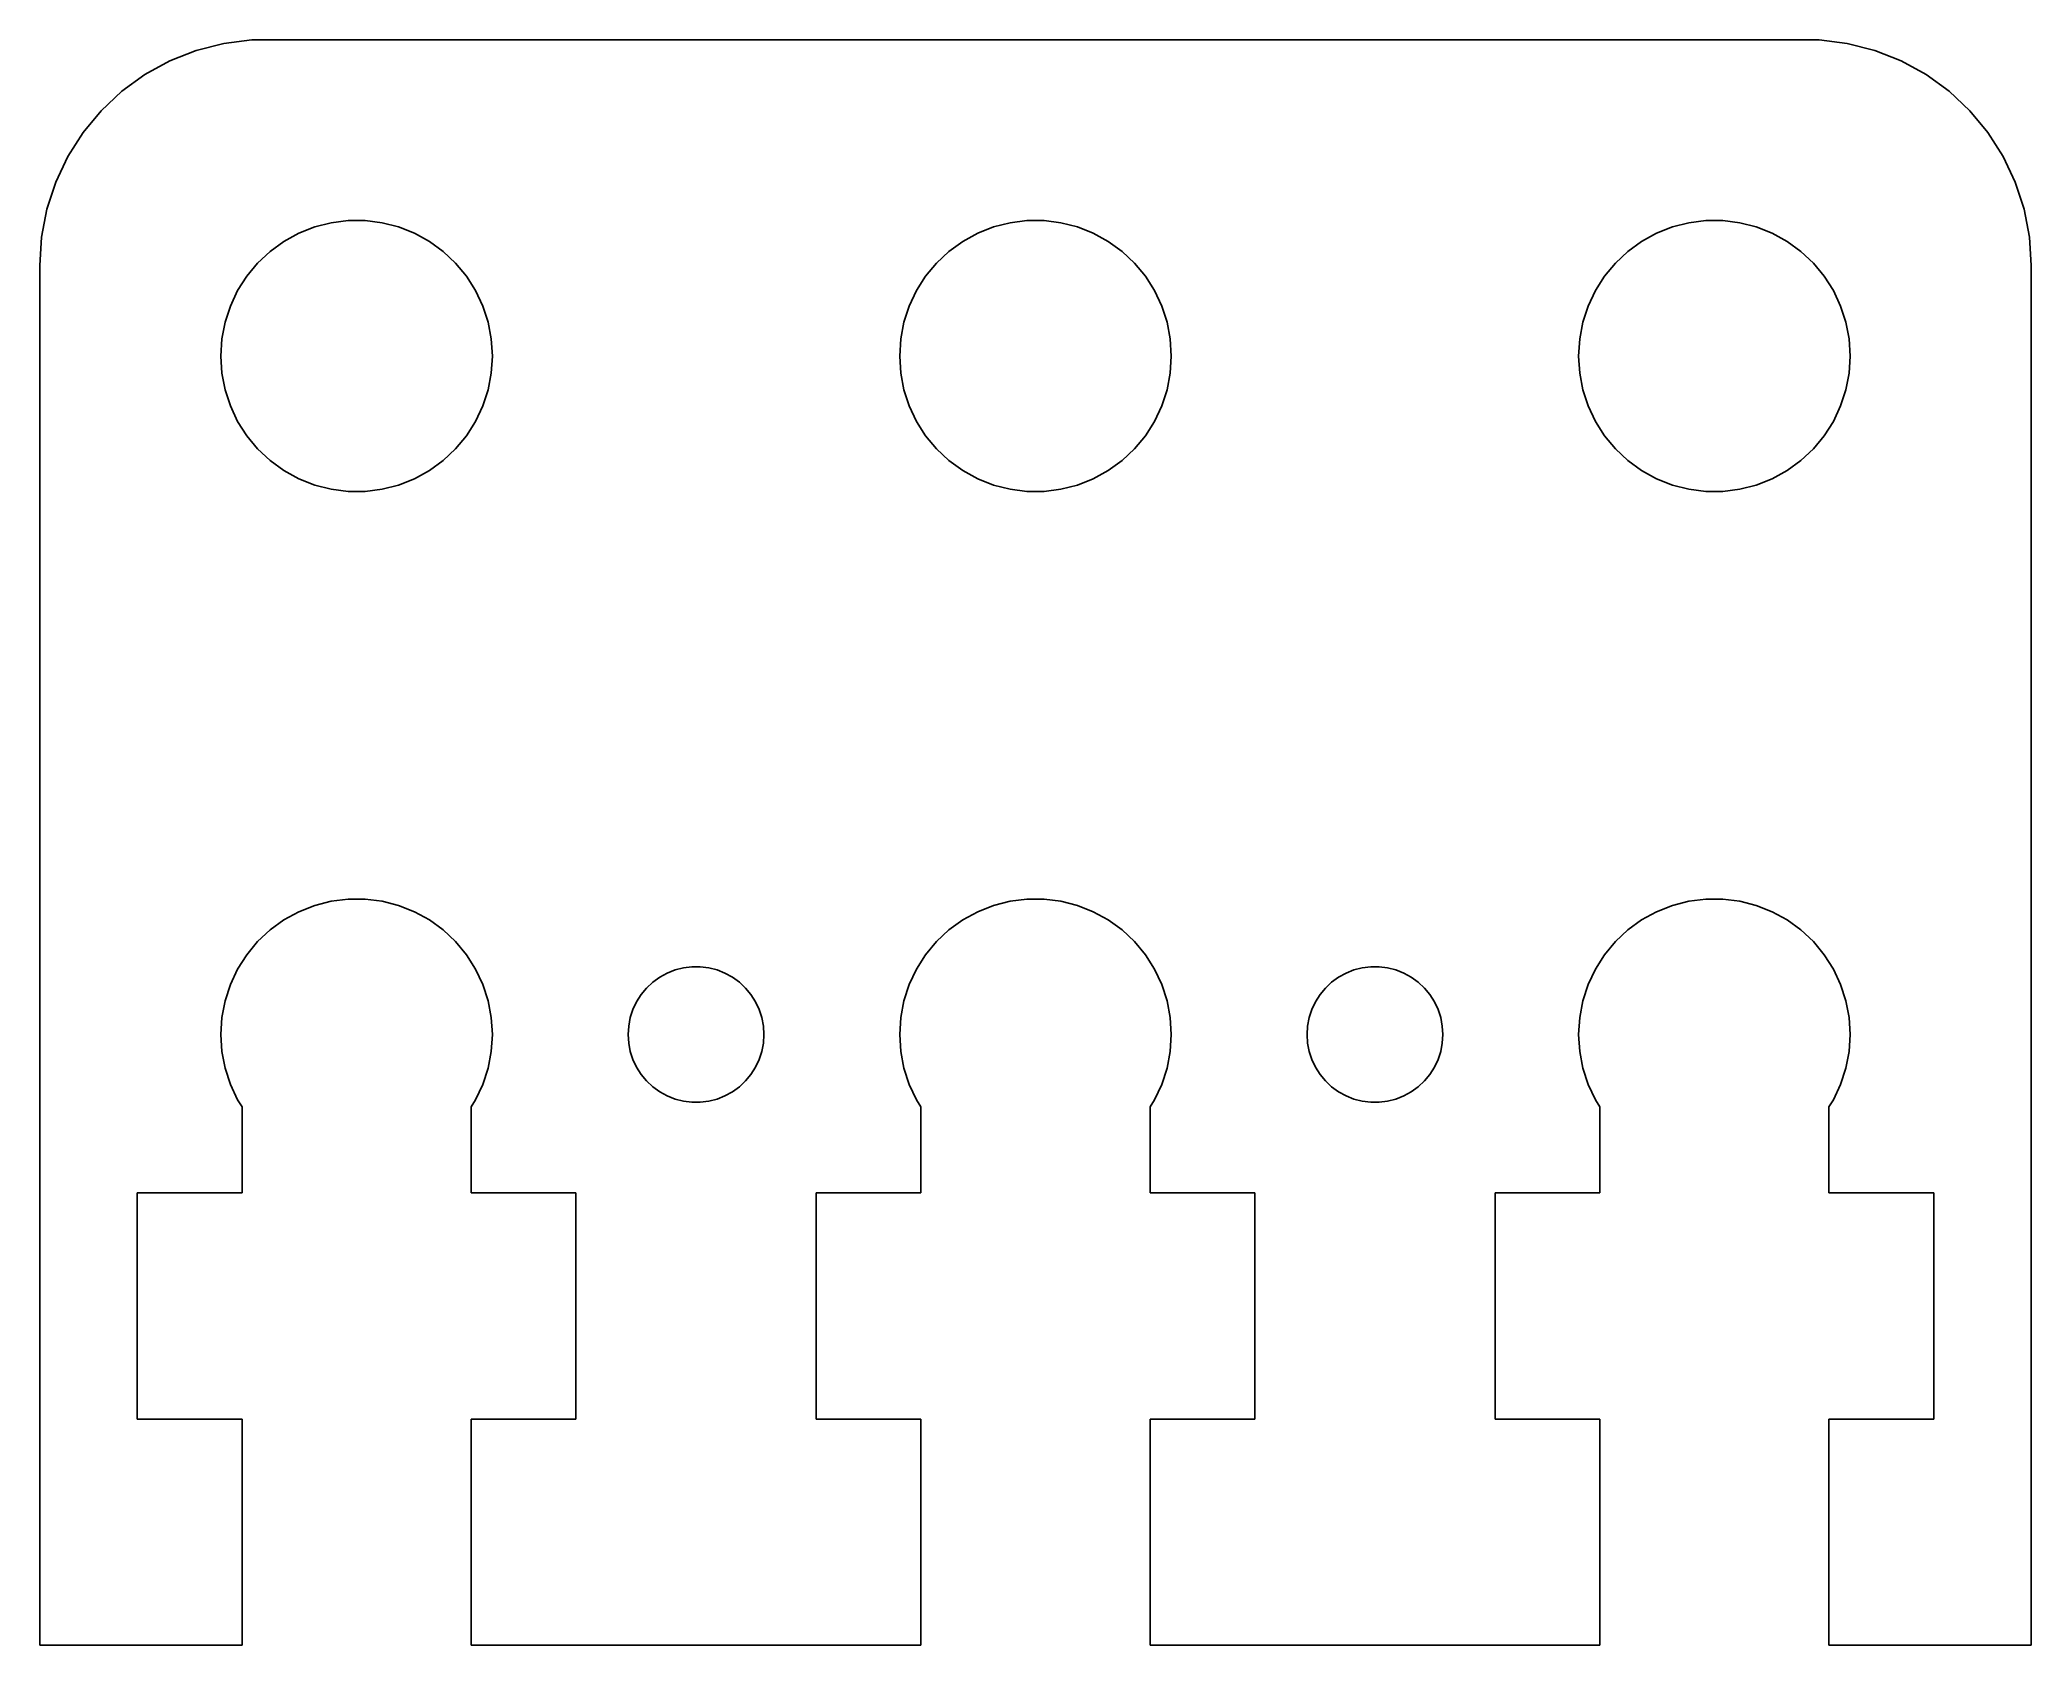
# Model space of a CAD drawing. Header units: metres. Extents: x -22 to 22, y 0 to 35.5.
import ezdxf

# ---------------------------------------------------------------- set-up
doc = ezdxf.new("R2010")
doc.units = ezdxf.units.M

msp = doc.modelspace()

# ---------------------------------------------------------------- linework, layer by layer
for p, q in [((-18.5451, 35.2553), (-19.1289, 35.0241)), ((-17.9369, 35.4114), (-18.5451, 35.2553)), ((-17.3139, 35.4901), (-17.9369, 35.4114)), ((17.3139, 35.4901), (-17.3139, 35.4901)), ((17.9369, 35.4114), (17.3139, 35.4901)), ((18.5451, 35.2553), (17.9369, 35.4114)), ((19.1289, 35.0241), (18.5451, 35.2553)), ((-19.1289, 35.0241), (-19.6791, 34.7216)), ((19.6791, 34.7216), (19.1289, 35.0241)), ((-20.1871, 34.3526), (-20.6448, 33.9227)), ((-19.6791, 34.7216), (-20.1871, 34.3526)), ((20.1871, 34.3526), (19.6791, 34.7216)), ((20.6448, 33.9227), (20.1871, 34.3526)), ((-20.6448, 33.9227), (-21.0451, 33.4389)), ((21.0451, 33.4389), (20.6448, 33.9227)), ((-21.0451, 33.4389), (-21.3815, 32.9088)), ((21.3815, 32.9088), (21.0451, 33.4389)), ((-21.3815, 32.9088), (-21.6489, 32.3406)), ((21.6489, 32.3406), (21.3815, 32.9088)), ((-21.6489, 32.3406), (-21.8429, 31.7434)), ((21.8429, 31.7434), (21.6489, 32.3406)), ((-21.8429, 31.7434), (-21.9606, 31.1267)), ((21.9606, 31.1267), (21.8429, 31.7434)), ((-16.2773, 31.2145), (-15.927, 31.3532)), ((-15.927, 31.3532), (-15.5621, 31.4469)), ((-15.5621, 31.4469), (-15.1884, 31.4941)), ((-15.1884, 31.4941), (-14.8116, 31.4941)), ((-14.8116, 31.4941), (-14.4379, 31.4469)), ((-14.4379, 31.4469), (-14.0729, 31.3532)), ((-14.0729, 31.3532), (-13.7227, 31.2145)), ((-1.27733, 31.2145), (-0.92705, 31.3532)), ((-0.92705, 31.3532), (-0.56213, 31.4469)), ((-0.56213, 31.4469), (-0.18837, 31.4941)), ((-0.18837, 31.4941), (0.18837, 31.4941)), ((0.18837, 31.4941), (0.56213, 31.4469)), ((0.56213, 31.4469), (0.92705, 31.3532)), ((0.92705, 31.3532), (1.27733, 31.2145)), ((13.7227, 31.2145), (14.0729, 31.3532)), ((14.0729, 31.3532), (14.4379, 31.4469)), ((14.4379, 31.4469), (14.8116, 31.4941)), ((14.8116, 31.4941), (15.1884, 31.4941)), ((15.1884, 31.4941), (15.5621, 31.4469)), ((15.5621, 31.4469), (15.927, 31.3532)), ((15.927, 31.3532), (16.2773, 31.2145)), ((-21.9606, 31.1267), (-22, 30.5)), ((-17.1869, 30.5536), (-16.9123, 30.8115)), ((-16.9123, 30.8115), (-16.6075, 31.033)), ((-16.6075, 31.033), (-16.2773, 31.2145)), ((-13.7227, 31.2145), (-13.3925, 31.033)), ((-13.3925, 31.033), (-13.0877, 30.8115)), ((-13.0877, 30.8115), (-12.8131, 30.5536)), ((-2.1869, 30.5536), (-1.91226, 30.8115)), ((-1.91226, 30.8115), (-1.60747, 31.033)), ((-1.60747, 31.033), (-1.27733, 31.2145)), ((1.27733, 31.2145), (1.60747, 31.033)), ((1.60747, 31.033), (1.91226, 30.8115)), ((1.91226, 30.8115), (2.1869, 30.5536)), ((12.8131, 30.5536), (13.0877, 30.8115)), ((13.0877, 30.8115), (13.3925, 31.033)), ((13.3925, 31.033), (13.7227, 31.2145)), ((16.2773, 31.2145), (16.6075, 31.033)), ((16.6075, 31.033), (16.9123, 30.8115)), ((16.9123, 30.8115), (17.1869, 30.5536)), ((22, 30.5), (21.9606, 31.1267)), ((-22, 30.5), (-22, 0)), ((-17.427, 30.2634), (-17.1869, 30.5536)), ((-12.8131, 30.5536), (-12.5729, 30.2634)), ((-2.42705, 30.2634), (-2.1869, 30.5536)), ((2.1869, 30.5536), (2.42705, 30.2634)), ((12.5729, 30.2634), (12.8131, 30.5536)), ((17.1869, 30.5536), (17.427, 30.2634)), ((22, 0), (22, 30.5)), ((-17.7893, 29.6044), (-17.6289, 29.9453)), ((-17.6289, 29.9453), (-17.427, 30.2634)), ((-12.5729, 30.2634), (-12.3711, 29.9453)), ((-12.3711, 29.9453), (-12.2107, 29.6044)), ((-2.78932, 29.6044), (-2.62891, 29.9453)), ((-2.62891, 29.9453), (-2.42705, 30.2634)), ((2.42705, 30.2634), (2.62891, 29.9453)), ((2.62891, 29.9453), (2.78932, 29.6044)), ((12.2107, 29.6044), (12.3711, 29.9453)), ((12.3711, 29.9453), (12.5729, 30.2634)), ((17.427, 30.2634), (17.6289, 29.9453)), ((17.6289, 29.9453), (17.7893, 29.6044)), ((-17.9057, 29.2461), (-17.7893, 29.6044)), ((-12.2107, 29.6044), (-12.0942, 29.2461)), ((-2.90575, 29.2461), (-2.78932, 29.6044)), ((2.78932, 29.6044), (2.90575, 29.2461)), ((12.0942, 29.2461), (12.2107, 29.6044)), ((17.7893, 29.6044), (17.9057, 29.2461)), ((-17.9763, 28.876), (-17.9057, 29.2461)), ((-12.0942, 29.2461), (-12.0237, 28.876)), ((-2.97633, 28.876), (-2.90575, 29.2461)), ((2.90575, 29.2461), (2.97633, 28.876)), ((12.0237, 28.876), (12.0942, 29.2461)), ((17.9057, 29.2461), (17.9763, 28.876)), ((-18, 28.5), (-17.9763, 28.876)), ((-12.0237, 28.876), (-12, 28.5)), ((-3, 28.5), (-2.97633, 28.876)), ((2.97633, 28.876), (3, 28.5)), ((12, 28.5), (12.0237, 28.876)), ((17.9763, 28.876), (18, 28.5)), ((-17.9763, 28.124), (-18, 28.5)), ((-12, 28.5), (-12.0237, 28.124)), ((-2.97633, 28.124), (-3, 28.5)), ((3, 28.5), (2.97633, 28.124)), ((12.0237, 28.124), (12, 28.5)), ((18, 28.5), (17.9763, 28.124)), ((-17.9057, 27.7539), (-17.9763, 28.124)), ((-17.7893, 27.3956), (-17.9057, 27.7539)), ((-12.0942, 27.7539), (-12.2107, 27.3956)), ((-12.0237, 28.124), (-12.0942, 27.7539)), ((-2.90575, 27.7539), (-2.97633, 28.124)), ((-2.78932, 27.3956), (-2.90575, 27.7539)), ((2.90575, 27.7539), (2.78932, 27.3956)), ((2.97633, 28.124), (2.90575, 27.7539)), ((12.0942, 27.7539), (12.0237, 28.124)), ((12.2107, 27.3956), (12.0942, 27.7539)), ((17.9057, 27.7539), (17.7893, 27.3956)), ((17.9763, 28.124), (17.9057, 27.7539)), ((-17.6289, 27.0547), (-17.7893, 27.3956)), ((-12.2107, 27.3956), (-12.3711, 27.0547)), ((-2.62891, 27.0547), (-2.78932, 27.3956)), ((2.78932, 27.3956), (2.62891, 27.0547)), ((12.3711, 27.0547), (12.2107, 27.3956)), ((17.7893, 27.3956), (17.6289, 27.0547)), ((-17.427, 26.7366), (-17.6289, 27.0547)), ((-12.3711, 27.0547), (-12.5729, 26.7366)), ((-2.42705, 26.7366), (-2.62891, 27.0547)), ((2.62891, 27.0547), (2.42705, 26.7366)), ((12.5729, 26.7366), (12.3711, 27.0547)), ((17.6289, 27.0547), (17.427, 26.7366)), ((-17.1869, 26.4464), (-17.427, 26.7366)), ((-16.9123, 26.1884), (-17.1869, 26.4464)), ((-12.8131, 26.4464), (-13.0877, 26.1884)), ((-12.5729, 26.7366), (-12.8131, 26.4464)), ((-2.1869, 26.4464), (-2.42705, 26.7366)), ((-1.91226, 26.1884), (-2.1869, 26.4464)), ((2.1869, 26.4464), (1.91226, 26.1884)), ((2.42705, 26.7366), (2.1869, 26.4464)), ((12.8131, 26.4464), (12.5729, 26.7366)), ((13.0877, 26.1884), (12.8131, 26.4464)), ((17.1869, 26.4464), (16.9123, 26.1884)), ((17.427, 26.7366), (17.1869, 26.4464)), ((-16.6075, 25.967), (-16.9123, 26.1884)), ((-16.2773, 25.7855), (-16.6075, 25.967)), ((-13.3925, 25.967), (-13.7227, 25.7855)), ((-13.0877, 26.1884), (-13.3925, 25.967)), ((-1.60747, 25.967), (-1.91226, 26.1884)), ((-1.27733, 25.7855), (-1.60747, 25.967)), ((1.60747, 25.967), (1.27733, 25.7855)), ((1.91226, 26.1884), (1.60747, 25.967)), ((13.3925, 25.967), (13.0877, 26.1884)), ((13.7227, 25.7855), (13.3925, 25.967)), ((16.6075, 25.967), (16.2773, 25.7855)), ((16.9123, 26.1884), (16.6075, 25.967)), ((-15.927, 25.6468), (-16.2773, 25.7855)), ((-15.5621, 25.5531), (-15.927, 25.6468)), ((-15.1884, 25.5059), (-15.5621, 25.5531)), ((-14.4379, 25.5531), (-14.8116, 25.5059)), ((-14.0729, 25.6468), (-14.4379, 25.5531)), ((-13.7227, 25.7855), (-14.0729, 25.6468)), ((-0.92705, 25.6468), (-1.27733, 25.7855)), ((-0.56213, 25.5531), (-0.92705, 25.6468)), ((-0.18837, 25.5059), (-0.56213, 25.5531)), ((0.56213, 25.5531), (0.18837, 25.5059)), ((0.92705, 25.6468), (0.56213, 25.5531)), ((1.27733, 25.7855), (0.92705, 25.6468)), ((14.0729, 25.6468), (13.7227, 25.7855)), ((14.4379, 25.5531), (14.0729, 25.6468)), ((14.8116, 25.5059), (14.4379, 25.5531)), ((15.5621, 25.5531), (15.1884, 25.5059)), ((15.927, 25.6468), (15.5621, 25.5531)), ((16.2773, 25.7855), (15.927, 25.6468)), ((-14.8116, 25.5059), (-15.1884, 25.5059)), ((0.18837, 25.5059), (-0.18837, 25.5059)), ((15.1884, 25.5059), (14.8116, 25.5059)), ((-16.2773, 16.2145), (-15.927, 16.3532)), ((-15.927, 16.3532), (-15.5621, 16.4469)), ((-15.5621, 16.4469), (-15.1884, 16.4941)), ((-15.1884, 16.4941), (-14.8116, 16.4941)), ((-14.8116, 16.4941), (-14.4379, 16.4469)), ((-14.4379, 16.4469), (-14.0729, 16.3532)), ((-14.0729, 16.3532), (-13.7227, 16.2145)), ((-1.27733, 16.2145), (-0.92705, 16.3532)), ((-0.92705, 16.3532), (-0.56213, 16.4469)), ((-0.56213, 16.4469), (-0.18837, 16.4941)), ((-0.18837, 16.4941), (0.18837, 16.4941)), ((0.18837, 16.4941), (0.56213, 16.4469)), ((0.56213, 16.4469), (0.92705, 16.3532)), ((0.92705, 16.3532), (1.27733, 16.2145)), ((13.7227, 16.2145), (14.0729, 16.3532)), ((14.0729, 16.3532), (14.4379, 16.4469)), ((14.4379, 16.4469), (14.8116, 16.4941)), ((14.8116, 16.4941), (15.1884, 16.4941)), ((15.1884, 16.4941), (15.5621, 16.4469)), ((15.5621, 16.4469), (15.927, 16.3532)), ((15.927, 16.3532), (16.2773, 16.2145)), ((-16.9123, 15.8115), (-16.6075, 16.033)), ((-16.6075, 16.033), (-16.2773, 16.2145)), ((-13.7227, 16.2145), (-13.3925, 16.033)), ((-13.3925, 16.033), (-13.0877, 15.8115)), ((-1.91226, 15.8115), (-1.60747, 16.033)), ((-1.60747, 16.033), (-1.27733, 16.2145)), ((1.27733, 16.2145), (1.60747, 16.033)), ((1.60747, 16.033), (1.91226, 15.8115)), ((13.0877, 15.8115), (13.3925, 16.033)), ((13.3925, 16.033), (13.7227, 16.2145)), ((16.2773, 16.2145), (16.6075, 16.033)), ((16.6075, 16.033), (16.9123, 15.8115)), ((-17.427, 15.2634), (-17.1869, 15.5536)), ((-17.1869, 15.5536), (-16.9123, 15.8115)), ((-13.0877, 15.8115), (-12.8131, 15.5536)), ((-12.8131, 15.5536), (-12.5729, 15.2634)), ((-2.42705, 15.2634), (-2.1869, 15.5536)), ((-2.1869, 15.5536), (-1.91226, 15.8115)), ((1.91226, 15.8115), (2.1869, 15.5536)), ((2.1869, 15.5536), (2.42705, 15.2634)), ((12.5729, 15.2634), (12.8131, 15.5536)), ((12.8131, 15.5536), (13.0877, 15.8115)), ((16.9123, 15.8115), (17.1869, 15.5536)), ((17.1869, 15.5536), (17.427, 15.2634)), ((-17.6289, 14.9453), (-17.427, 15.2634)), ((-12.5729, 15.2634), (-12.3711, 14.9453)), ((-7.96352, 14.9266), (-7.78107, 14.9734)), ((-7.78107, 14.9734), (-7.59418, 14.997)), ((-7.59418, 14.997), (-7.40581, 14.997)), ((-7.40581, 14.997), (-7.21892, 14.9734)), ((-7.21892, 14.9734), (-7.03647, 14.9266)), ((-2.62891, 14.9453), (-2.42705, 15.2634)), ((2.42705, 15.2634), (2.62891, 14.9453)), ((7.03647, 14.9266), (7.21892, 14.9734)), ((7.21892, 14.9734), (7.40581, 14.997)), ((7.40581, 14.997), (7.59418, 14.997)), ((7.59418, 14.997), (7.78107, 14.9734)), ((7.78107, 14.9734), (7.96352, 14.9266)), ((12.3711, 14.9453), (12.5729, 15.2634)), ((17.427, 15.2634), (17.6289, 14.9453)), ((-17.9057, 14.2461), (-17.7893, 14.6044)), ((-17.7893, 14.6044), (-17.6289, 14.9453)), ((-12.3711, 14.9453), (-12.2107, 14.6044)), ((-12.2107, 14.6044), (-12.0942, 14.2461)), ((-8.71352, 14.3817), (-8.59344, 14.5268)), ((-8.59344, 14.5268), (-8.45613, 14.6558)), ((-8.45613, 14.6558), (-8.30373, 14.7665)), ((-8.30373, 14.7665), (-8.13866, 14.8572)), ((-8.13866, 14.8572), (-7.96352, 14.9266)), ((-7.03647, 14.9266), (-6.86133, 14.8572)), ((-6.86133, 14.8572), (-6.69626, 14.7665)), ((-6.69626, 14.7665), (-6.54385, 14.6558)), ((-6.54385, 14.6558), (-6.40654, 14.5268)), ((-6.40654, 14.5268), (-6.28647, 14.3817)), ((-2.90575, 14.2461), (-2.78932, 14.6044)), ((-2.78932, 14.6044), (-2.62891, 14.9453)), ((2.62891, 14.9453), (2.78932, 14.6044)), ((2.78932, 14.6044), (2.90575, 14.2461)), ((6.28647, 14.3817), (6.40654, 14.5268)), ((6.40654, 14.5268), (6.54385, 14.6558)), ((6.54385, 14.6558), (6.69626, 14.7665)), ((6.69626, 14.7665), (6.86133, 14.8572)), ((6.86133, 14.8572), (7.03647, 14.9266)), ((7.96352, 14.9266), (8.13866, 14.8572)), ((8.13866, 14.8572), (8.30373, 14.7665)), ((8.30373, 14.7665), (8.45613, 14.6558)), ((8.45613, 14.6558), (8.59344, 14.5268)), ((8.59344, 14.5268), (8.71352, 14.3817)), ((12.0942, 14.2461), (12.2107, 14.6044)), ((12.2107, 14.6044), (12.3711, 14.9453)), ((17.6289, 14.9453), (17.7893, 14.6044)), ((17.7893, 14.6044), (17.9057, 14.2461)), ((-17.9763, 13.876), (-17.9057, 14.2461)), ((-12.0942, 14.2461), (-12.0237, 13.876)), ((-8.89465, 14.0522), (-8.81445, 14.2226)), ((-8.81445, 14.2226), (-8.71352, 14.3817)), ((-6.28647, 14.3817), (-6.18553, 14.2226)), ((-6.18553, 14.2226), (-6.10533, 14.0522)), ((-2.97633, 13.876), (-2.90575, 14.2461)), ((2.90575, 14.2461), (2.97633, 13.876)), ((6.10533, 14.0522), (6.18553, 14.2226)), ((6.18553, 14.2226), (6.28647, 14.3817)), ((8.71352, 14.3817), (8.81445, 14.2226)), ((8.81445, 14.2226), (8.89465, 14.0522)), ((12.0237, 13.876), (12.0942, 14.2461)), ((17.9057, 14.2461), (17.9763, 13.876)), ((-18, 13.5), (-17.9763, 13.876)), ((-12.0237, 13.876), (-12, 13.5)), ((-9, 13.5), (-8.98816, 13.688)), ((-8.98816, 13.688), (-8.95287, 13.873)), ((-8.95287, 13.873), (-8.89465, 14.0522)), ((-6.10533, 14.0522), (-6.04712, 13.873)), ((-6.04712, 13.873), (-6.01183, 13.688)), ((-6.01183, 13.688), (-6, 13.5)), ((-3, 13.5), (-2.97633, 13.876)), ((2.97633, 13.876), (3, 13.5)), ((6, 13.5), (6.01183, 13.688)), ((6.01183, 13.688), (6.04712, 13.873)), ((6.04712, 13.873), (6.10533, 14.0522)), ((8.89465, 14.0522), (8.95287, 13.873)), ((8.95287, 13.873), (8.98816, 13.688)), ((8.98816, 13.688), (9, 13.5)), ((12, 13.5), (12.0237, 13.876)), ((17.9763, 13.876), (18, 13.5)), ((-17.9763, 13.124), (-18, 13.5)), ((-12, 13.5), (-12.0237, 13.124)), ((-8.98816, 13.312), (-9, 13.5)), ((-8.95287, 13.127), (-8.98816, 13.312)), ((-6.01183, 13.312), (-6.04712, 13.127)), ((-6, 13.5), (-6.01183, 13.312)), ((-2.97633, 13.124), (-3, 13.5)), ((3, 13.5), (2.97633, 13.124)), ((6.01183, 13.312), (6, 13.5)), ((6.04712, 13.127), (6.01183, 13.312)), ((8.98816, 13.312), (8.95287, 13.127)), ((9, 13.5), (8.98816, 13.312)), ((12.0237, 13.124), (12, 13.5)), ((18, 13.5), (17.9763, 13.124)), ((-17.9057, 12.7539), (-17.9763, 13.124)), ((-12.0237, 13.124), (-12.0942, 12.7539)), ((-8.89465, 12.9478), (-8.95287, 13.127)), ((-8.81445, 12.7774), (-8.89465, 12.9478)), ((-8.71352, 12.6183), (-8.81445, 12.7774)), ((-6.18553, 12.7774), (-6.28647, 12.6183)), ((-6.10533, 12.9478), (-6.18553, 12.7774)), ((-6.04712, 13.127), (-6.10533, 12.9478)), ((-2.90575, 12.7539), (-2.97633, 13.124)), ((2.97633, 13.124), (2.90575, 12.7539)), ((6.10533, 12.9478), (6.04712, 13.127)), ((6.18553, 12.7774), (6.10533, 12.9478)), ((6.28647, 12.6183), (6.18553, 12.7774)), ((8.81445, 12.7774), (8.71352, 12.6183)), ((8.89465, 12.9478), (8.81445, 12.7774)), ((8.95287, 13.127), (8.89465, 12.9478)), ((12.0942, 12.7539), (12.0237, 13.124)), ((17.9763, 13.124), (17.9057, 12.7539)), ((-17.7893, 12.3956), (-17.9057, 12.7539)), ((-17.6289, 12.0547), (-17.7893, 12.3956)), ((-12.2107, 12.3956), (-12.3711, 12.0547)), ((-12.0942, 12.7539), (-12.2107, 12.3956)), ((-8.59344, 12.4732), (-8.71352, 12.6183)), ((-8.45613, 12.3442), (-8.59344, 12.4732)), ((-8.30373, 12.2335), (-8.45613, 12.3442)), ((-6.54385, 12.3442), (-6.69626, 12.2335)), ((-6.40654, 12.4732), (-6.54385, 12.3442)), ((-6.28647, 12.6183), (-6.40654, 12.4732)), ((-2.78932, 12.3956), (-2.90575, 12.7539)), ((-2.62891, 12.0547), (-2.78932, 12.3956)), ((2.78932, 12.3956), (2.62891, 12.0547)), ((2.90575, 12.7539), (2.78932, 12.3956)), ((6.40654, 12.4732), (6.28647, 12.6183)), ((6.54385, 12.3442), (6.40654, 12.4732)), ((6.69626, 12.2335), (6.54385, 12.3442)), ((8.45613, 12.3442), (8.30373, 12.2335)), ((8.59344, 12.4732), (8.45613, 12.3442)), ((8.71352, 12.6183), (8.59344, 12.4732)), ((12.2107, 12.3956), (12.0942, 12.7539)), ((12.3711, 12.0547), (12.2107, 12.3956)), ((17.7893, 12.3956), (17.6289, 12.0547)), ((17.9057, 12.7539), (17.7893, 12.3956)), ((-17.5307, 11.9), (-17.6289, 12.0547)), ((-17.5307, 10), (-17.5307, 11.9)), ((-12.3711, 12.0547), (-12.4693, 11.9)), ((-12.4693, 11.9), (-12.4693, 10)), ((-8.13866, 12.1427), (-8.30373, 12.2335)), ((-7.96352, 12.0734), (-8.13866, 12.1427)), ((-7.78107, 12.0266), (-7.96352, 12.0734)), ((-7.59418, 12.0029), (-7.78107, 12.0266)), ((-7.40581, 12.0029), (-7.59418, 12.0029)), ((-7.21892, 12.0266), (-7.40581, 12.0029)), ((-7.03647, 12.0734), (-7.21892, 12.0266)), ((-6.86133, 12.1427), (-7.03647, 12.0734)), ((-6.69626, 12.2335), (-6.86133, 12.1427)), ((-2.53072, 11.9), (-2.62891, 12.0547)), ((-2.53072, 10), (-2.53072, 11.9)), ((2.62891, 12.0547), (2.53072, 11.9)), ((2.53072, 11.9), (2.53072, 10)), ((6.86133, 12.1427), (6.69626, 12.2335)), ((7.03647, 12.0734), (6.86133, 12.1427)), ((7.21892, 12.0266), (7.03647, 12.0734)), ((7.40581, 12.0029), (7.21892, 12.0266)), ((7.59418, 12.0029), (7.40581, 12.0029)), ((7.78107, 12.0266), (7.59418, 12.0029)), ((7.96352, 12.0734), (7.78107, 12.0266)), ((8.13866, 12.1427), (7.96352, 12.0734)), ((8.30373, 12.2335), (8.13866, 12.1427)), ((12.4693, 11.9), (12.3711, 12.0547)), ((12.4693, 10), (12.4693, 11.9)), ((17.6289, 12.0547), (17.5307, 11.9)), ((17.5307, 11.9), (17.5307, 10)), ((-19.8462, 5), (-19.8462, 10)), ((-19.8462, 10), (-17.5307, 10)), ((-12.4693, 10), (-10.1538, 10)), ((-10.1538, 10), (-10.1538, 5)), ((-4.84622, 5), (-4.84622, 10)), ((-4.84622, 10), (-2.53072, 10)), ((2.53072, 10), (4.84622, 10)), ((4.84622, 10), (4.84622, 5)), ((10.1538, 5), (10.1538, 10)), ((10.1538, 10), (12.4693, 10)), ((17.5307, 10), (19.8462, 10)), ((19.8462, 10), (19.8462, 5)), ((-17.5307, 5), (-19.8462, 5)), ((-17.5307, 0), (-17.5307, 5)), ((-10.1538, 5), (-12.4693, 5)), ((-12.4693, 5), (-12.4693, 0)), ((-2.53072, 5), (-4.84622, 5)), ((-2.53072, 0), (-2.53072, 5)), ((4.84622, 5), (2.53072, 5)), ((2.53072, 5), (2.53072, 0)), ((12.4693, 5), (10.1538, 5)), ((12.4693, 0), (12.4693, 5)), ((19.8462, 5), (17.5307, 5)), ((17.5307, 5), (17.5307, 0)), ((-22, 0), (-17.5307, 0)), ((-12.4693, 0), (-2.53072, 0)), ((2.53072, 0), (12.4693, 0)), ((17.5307, 0), (22, 0))]:
    msp.add_line(p, q)

doc.saveas('drawing.dxf')
